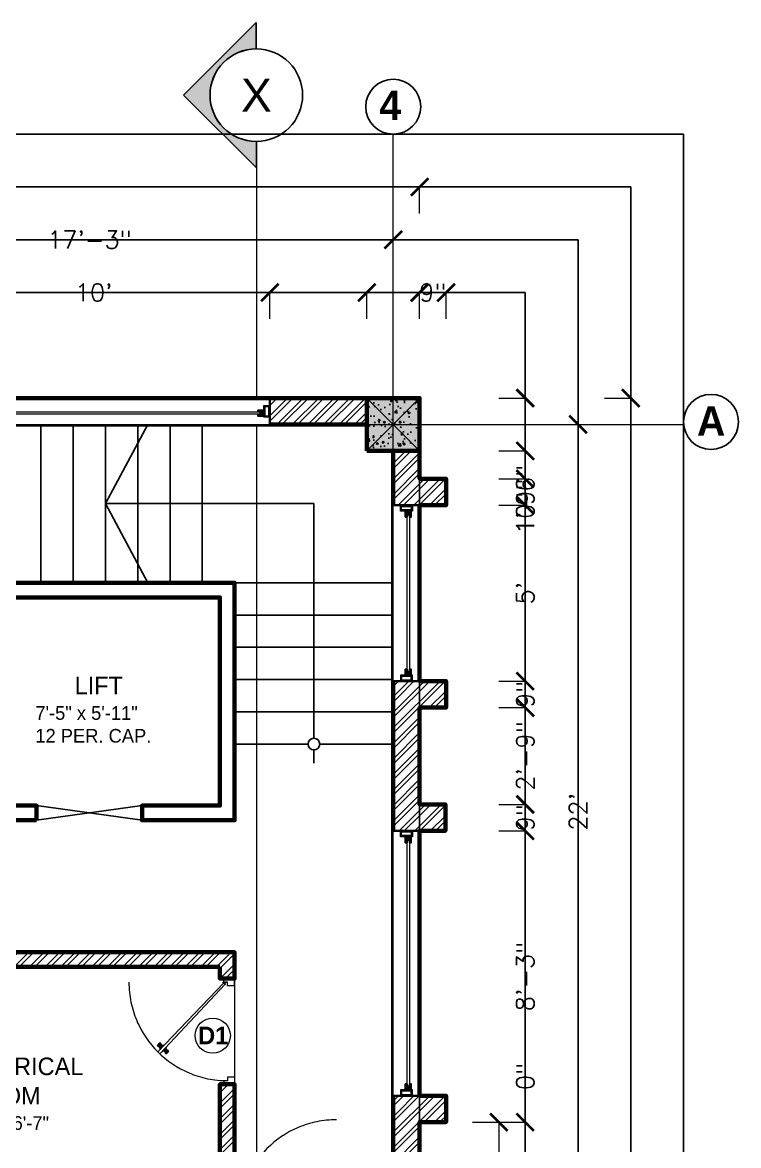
# Model space of a CAD drawing. Header units: feet. Extents: x 109753 to 150441, y 47761 to 75080.
# Drawn here: x 128148.5 to 128392.6, y 49654.2 to 50037.3 of the extents above; entities that cross this region are included whole.
import ezdxf

# ---------------------------------------------------------------- set-up
doc = ezdxf.new("R2010")
doc.units = ezdxf.units.FT
doc.header["$LTSCALE"] = 50
doc.header["$MEASUREMENT"] = 0
for name, pattern in [('( Hidden )', [0.375, 0.25, -0.125]), ('ACAD_ISO04W100', [30, 24, -3, 0, -3]), ('CENTER', [2, 1.25, -0.25, 0.25, -0.25])]:
    doc.linetypes.add(name, pattern=pattern)
doc.layers.add('A-ANNO-MASK', color=7, linetype='Continuous', lineweight=13, true_color=0xffffff)
for name, color, linetype, lineweight in [('CENTRELINE', 146, 'CENTER', 18), ('COLUMN', 16, 'Continuous', 40), ('DIMENSION', 5, 'Continuous', 15), ('DOORS', 7, 'Continuous', 15), ('STAIRCASE', 210, 'Continuous', 25), ('TEXT', 181, 'Continuous', 13), ('WALL', 1, 'Continuous', 60), ('WINDOW', 197, 'Continuous', 25)]:
    doc.layers.add(name, color=color, linetype=linetype, lineweight=lineweight)
doc.layers.add('HACTH', color=251, linetype='Continuous')
doc.styles.add('GL_Imperial', font='GOTHIC.TTF', dxfattribs={"height": 8})
doc.styles.add('MtXpl_Stylus_BT', font='')
doc.styles.add('SANS', font='sanss___.ttf', dxfattribs={"height": 11.81102362204724})
doc.styles.get("Standard").update_dxf_attribs({"font": 'txt.shx', "height": 6})
doc.styles.get('MtXpl_Stylus_BT').set_extended_font_data('Stylus BT', bold=True)

# ---------------------------------------------------------------- blocks, each defined once
blk = doc.blocks.new('_ArchTick')
at = {"color": 0, "linetype": 'ByBlock', "const_width": 0.15}
blk.add_lwpolyline([(-0.5, -0.5), (0.5, 0.5)], dxfattribs=at)
blk = doc.blocks.new('WIN 4 FRAME')
at = {"true_color": 0x939598}
h = blk.add_hatch(color=252, dxfattribs=at)
h.dxf.hatch_style = 1
h.paths.add_polyline_path([(1.818989403545856e-12, 4.049813805987469), (2.101020072586834e-06, 5.060473995399661e-07), (2.024908759564823, 9.094947017729282e-13), (2.024908759564823, 2.024906570480198), (2.02490641305485, 2.024906570479288), (2.024906696263315, 4.049813318782071)])
h.paths.add_polyline_path([(1.61992746524993, 0.4049814344280094), (0.4049815433245385, 0.4049814344280094), (0.404981543323629, 3.644832375327496), (1.61992746524993, 3.644832375327496)], flags=16)
at = {"lineweight": 18}
for points in [[(2.024908759563004, 0), (2.024908759563004, 4.049813805987469), (0, 4.049813805987469), (0, 0)], [(0.40498154332181, 3.644832375326587), (0.4049815433227195, 0.4049814344261904), (1.619927465248111, 0.4049814344261904), (1.619927465248111, 3.644832375326587)]]:
    blk.add_lwpolyline(points, close=True, dxfattribs=at)
blk = doc.blocks.new('WIN IN FRAME 2')
at = {"true_color": 0x939598}
h = blk.add_hatch(color=252, dxfattribs=at)
h.dxf.hatch_style = 1
h.paths.add_polyline_path([(-3.802797436947003e-07, 2.024906748300964), (-4.547473508864641e-13, -9.094947017729282e-13), (2.02490491240178, 3.802788341999985e-07), (2.02490479645212, 0.6074723853880641), (1.214942129258816, 0.6074722181956531), (1.214941962037756, 1.417434885379407), (2.024904666966449, 1.417435052582732), (2.024904233848702, 2.024906694837227)])
blk.add_lwpolyline([(1.214941962037756, 1.417434885379407), (2.024904666966449, 1.417435052582732), (2.024904233848702, 2.024906694836318), (-3.802797436947003e-07, 2.024907235507271), (0, 0), (2.02490491240178, 3.802788341999985e-07), (2.024904796439387, 0.6075378326295322), (1.214942129258816, 0.6074722181956531)], close=True)
blk = doc.blocks.new('A$Cb5c74cea')
at = {"true_color": 0xffffff, "transparency": 33554687}
h = blk.add_hatch(color=7, dxfattribs=at)
h.dxf.hatch_style = 1
h.paths.add_polyline_path([(-9, -9), (9, -9), (9, 9), (-9, 9)])
at = {"layer": 'HACTH', "transparency": 33554623}
h = blk.add_hatch(dxfattribs=at)
h.set_pattern_fill('AR-CONC', color=256)
h.set_pattern_definition([(49.99999999999999, (-126497.0296379852, -50480.55175068545), (7.172601826007535, -0.6275213498259511), [0.75, -8.25]), (355, (-126497.0296379852, -50480.55175068545), (-1.38751333613, 7.521921337000118), [0.6, -6.6]), (100.45144446, (-126496.4319211752, -50480.60404412545), (5.78508846727112, 6.894399909686294), [0.6374019199999997, -7.011421119999998]), (46.18420000000001, (-126497.0296379852, -50478.55175068545), (10.67241330671572, -1.655192807930765), [1.125, -12.375]), (96.63563549, (-126496.1402705352, -50478.68968375545), (9.346619456742284, 9.741186007745505), [0.95610342, -10.5171376]), (351.1841639899999, (-126497.0296379852, -50478.55175068545), (9.346619450547731, 9.741186002699902), [0.9, -9.90000001]), (21, (-126496.0296379852, -50479.05175068545), (5.969070521184617, -4.026188906653388), [0.75, -8.25]), (326.0000000000001, (-126496.0296379852, -50479.05175068545), (2.433153319215817, 7.25150045046853), [0.6, -6.6]), (71.45144474, (-126495.5322154452, -50479.38726642545), (8.402223767299711, 3.225311528063538), [0.6374019000000001, -7.01142112]), (37.50000000000001, (-126497.0296379852, -50480.55175068545), (0.1215985531729067, 3.328938538313115), [0, -6.52, 0, -6.7, 0, -6.625]), (7.499999999999999, (-126497.0296379852, -50480.55175068545), (2.630695374421486, 3.944117118823602), [0, -3.82, 0, -6.37, 0, -2.525]), (327.5, (-126499.2596379852, -50480.55175068545), (5.33822436172409, -0.2255487173437976), [0, -2.5, 0, -7.8, 0, -10.35]), (317.5, (-126500.2596379852, -50480.55175068545), (5.831861693423862, 1.001049823323177), [0, -3.25, 0, -5.18, 0, -7.35])])
h.paths.add_polyline_path([(-9, -9), (9, -9), (9, 9), (-9, 9)])
at = {"layer": 'COLUMN'}
blk.add_lwpolyline([(-9, -9), (9, -9), (9, 9), (-9, 9)], close=True, dxfattribs=at)
at = {"layer": 'Defpoints', "color": 18, "true_color": 0x000000}
for p, q in [((-9, -9), (9, 9)), ((-9, 9), (9, -9))]:
    blk.add_line(p, q, dxfattribs=at)

msp = doc.modelspace()

# ---------------------------------------------------------------- hatches: boundary and pattern name
at = {"true_color": 0xffffff, "transparency": 33554687}
h = msp.add_hatch(color=7, dxfattribs=at)
h.dxf.hatch_style = 1
h.paths.add_polyline_path([(128265.9019436773, 49891.15158768249), (128283.9019436773, 49891.15158768249), (128283.9019436773, 49909.15158768249), (128265.9019436773, 49909.15158768249)])
at = {"layer": 'A-ANNO-MASK'}
h = msp.add_hatch(color=256, dxfattribs=at)
edge = h.paths.add_edge_path()
edge.add_line((128228.221967007, 50028.25599303692), (128228.215053674, 50037.25710054335))
edge.add_line((128228.215053674, 50037.25710054335), (128203.462423836, 50012.46641878664))
edge.add_line((128203.462423836, 50012.46641878664), (128228.2531055927, 49987.71378894873))
edge.add_line((128228.2531055927, 49987.71378894873), (128228.2461922597, 49996.71489645516))
edge.add_ellipse((128228.2340796333, 50012.48544474604), major_axis=(-11.16002655976037, 11.14289671926301), ratio=0.9999999999999748, start_angle=-45.00000000000068, end_angle=134.9999999999993, ccw=False)
at = {"layer": 'HACTH'}
h = msp.add_hatch(dxfattribs=at)
h.set_pattern_fill('ANSI32', color=256, scale=10)
h.set_pattern_definition([(45, (0, 0), (-2.651650429449553, 2.651650429449553), []), (45, (1.767766949997167, 0), (-2.651650429449553, 2.651650429449553), [])])
h.paths.add_polyline_path([(128283.9019436773, 49803.62205118264), (128292.9019436773, 49803.62205118264), (128292.9019436773, 49812.62205118264), (128283.9019436773, 49812.62205118264), (128283.9019436773, 49872.62205118264), (128292.9019436773, 49872.62205118264), (128292.9019436773, 49881.62205118264), (128283.9019436773, 49881.62205118264), (128283.9019436773, 49891.15158768249), (128274.9019436773, 49891.15158768249), (128274.9019436773, 49645.03344169632), (128283.9019436773, 49645.03344169632), (128283.9019436773, 49662.207725416), (128292.9019436773, 49662.207725416), (128292.9019436773, 49671.207725416), (128283.9019436773, 49671.207725416), (128283.9019436773, 49761.57796029915), (128292.7019436774, 49761.57796029915), (128292.7019436774, 49770.57796029915), (128283.9019436773, 49770.57796029915)])
h.paths.add_polyline_path([(128265.9019436773, 49909.15158768249), (128076.8208193191, 49909.15158768249), (128076.8208193191, 49900.15158768249), (128265.9019436773, 49900.15158768249)])
h.paths.add_polyline_path([(128220.820819319, 49720.15158768243), (128067.8208193191, 49720.15158768243), (128067.8208193191, 49747.15158768249), (128058.8208193191, 49747.15158768249), (128058.8208193191, 49715.15158768243), (128215.8208193191, 49715.15158768243), (128215.8208193191, 49711.15158768243), (128220.8208193191, 49711.15158768243)])
h.paths.add_polyline_path([(128220.8208193191, 49675.15158768243), (128215.8208193191, 49675.15158768243), (128215.8208193191, 49636.03344169632), (128076.8208193191, 49636.03344169632), (128076.8208193191, 49627.03344169632), (128220.8208193191, 49627.03344169632)])
h.paths.add_polyline_path([(128067.8208193191, 49660.03564796908), (128058.8208193191, 49660.03564796908), (128058.8208193191, 49645.03344169632), (128067.8208193191, 49645.03344169632)])

# ---------------------------------------------------------------- linework, layer by layer
for p, q in [((128228.215053674, 50037.25710054335), (128203.462423836, 50012.46641878664)), ((128228.221967007, 50028.25599303692), (128228.215053674, 50037.25710054335)), ((128228.2531055927, 49987.71378894873), (128203.462423836, 50012.46641878664)), ((128203.462423836, 50012.46641878664), (128228.2531055927, 49987.71378894873)), ((128228.2531055927, 49987.71378894873), (128228.2461922597, 49996.71489645516)), ((128176.8208193191, 49873.15158768246), (128191.2997305558, 49846.15158768243)), ((128247.8613814981, 49873.15158768246), (128176.8208193191, 49873.15158768246)), ((128247.8613814981, 49793.15158768243), (128247.8613814981, 49873.15158768246)), ((128247.8613814981, 49789.15158768243), (128247.8613814981, 49784.6727535449))]:
    msp.add_line(p, q)
at = {"color": 9, "linetype": '( Hidden )', "lineweight": 0, "ltscale": 5, "true_color": 0xc7c8ca}
msp.add_line((128220.8208193191, 49711.15158768243), (128220.8208193191, 49675.15158768239), dxfattribs=at)
for centre, radius in [((128228.2340787492, 50012.46243084263), 15.77055294241918), ((128274.9019436773, 50008.52658768249), 9.375000000000002), ((128383.2356009557, 49901.03105730016), 9.375000000000002), ((128247.8613814981, 49791.15158768243), 2)]:
    msp.add_circle(centre, radius)
for centre, radius, start, end in [((128218.4208193191, 49709.95158768242), 33.600000000032, 180, 270), ((128255.6208193192, 49629.43344169632), 33.60000000003196, 90, 180)]:
    msp.add_arc(centre, radius, start, end, dxfattribs=at)
msp.add_ellipse((128228.2340796333, 50012.48544474604), major_axis=(11.14289671926301, 11.16002655976036), ratio=0.9999999999999746, start_param=0.785398163397461, end_param=3.926990816987254)
at = {"layer": 'CENTRELINE', "ltscale": 35}
for p, q in [((128228.2462099356, 49996.6918825779), (128228.2462099356, 48870.67899907203)), ((127422.9019436773, 49900.15158768249), (128373.9019436773, 49900.15158768249))]:
    msp.add_line(p, q, dxfattribs=at)
at = {"layer": 'CENTRELINE', "linetype": 'ACAD_ISO04W100', "ltscale": 3}
msp.add_line((128274.9019436773, 48870.67900373787), (128274.9019436773, 49999.15158768249), dxfattribs=at)
at = {"layer": 'COLUMN'}
msp.add_lwpolyline([(128265.9019436773, 49891.15158768249), (128283.9019436773, 49891.15158768249), (128283.9019436773, 49909.15158768249), (128265.9019436773, 49909.15158768249)], close=True, dxfattribs=at)
at = {"layer": 'Defpoints'}
for p, q in [((127422.9019436773, 49999.15158768249), (128373.9019436773, 49999.15158768249)), ((128373.9019436773, 49999.15158768249), (128373.9019436773, 48870.67900373787)), ((127440.9019436773, 49981.15158768249), (128355.9019436773, 49981.15158768249)), ((128355.9019436773, 49981.15158768249), (128355.9019436773, 48888.67900373787)), ((127458.9019436773, 49963.15158768249), (128337.9019436773, 49963.15158768249)), ((128337.9019436773, 49963.15158768249), (128337.9019436773, 48906.67900373787)), ((127476.9019436773, 49945.15158768249), (128319.9019436773, 49945.15158768249)), ((128319.9019436773, 49945.15158768249), (128319.9019436773, 48924.67900373787)), ((128283.9019436773, 49909.15158768251), (128283.9019436773, 49881.62205118264)), ((128283.9019436773, 49881.62205118264), (128292.9019436773, 49881.62205118264)), ((128292.9019436773, 49881.62205118264), (128292.9019436773, 49872.62205118264)), ((128292.9019436773, 49812.62205118264), (128292.9019436773, 49803.62205118264)), ((128292.9019436773, 49803.62205118264), (128283.9019436773, 49803.62205118264)), ((128283.9019436773, 49803.62205118264), (128283.9019436773, 49770.57796029915)), ((128283.9019436773, 49770.57796029915), (128292.7019436774, 49770.57796029915)), ((128292.7019436774, 49770.57796029915), (128292.7019436774, 49761.57796029915)), ((128292.9019436773, 49671.207725416), (128292.9019436773, 49662.207725416)), ((128292.9019436773, 49662.207725416), (128283.9019436773, 49662.207725416)), ((128283.9019436773, 49662.207725416), (128283.9019436782, 49627.03344169544))]:
    msp.add_line(p, q, dxfattribs=at)
at = {"layer": 'Defpoints', "color": 18, "true_color": 0x000000}
for p, q in [((128265.9019436773, 49891.15158768249), (128283.9019436773, 49909.15158768249)), ((128265.9019436773, 49909.15158768249), (128283.9019436773, 49891.15158768249))]:
    msp.add_line(p, q, dxfattribs=at)
at = {"layer": 'DIMENSION'}
for p, q in [((128283.9019436773, 49981.15158768272), (127900.9919436773, 49981.15158768272)), ((128283.9019436773, 49972.15158768272), (128283.9019436773, 49981.15158768272)), ((128067.8208193191, 49963.15158768272), (128157.7713814982, 49963.15158768272)), ((128274.9019436773, 49963.15158768272), (128184.9513814982, 49963.15158768272)), ((128274.9019436773, 49954.15158768272), (128274.9019436773, 49963.15158768272)), ((128112.8315193972, 49945.15158768313), (128167.7415193972, 49945.15158768313)), ((128232.8315193972, 49945.15158768313), (128177.9215193972, 49945.15158768313)), ((128232.8315193972, 49936.15158768301), (128232.8315193972, 49945.15158768301)), ((128232.8315193972, 49945.15158768301), (128237.7767315372, 49945.15158768301)), ((128232.8315193972, 49936.15158768313), (128232.8315193972, 49945.15158768313)), ((128265.9019436773, 49945.15158768289), (128259.9019436773, 49945.15158768289)), ((128265.9019436773, 49945.15158768301), (128260.9567315372, 49945.15158768301)), ((128265.9019436773, 49936.15158768289), (128265.9019436773, 49945.15158768289)), ((128283.9019436773, 49945.15158768289), (128265.9019436773, 49945.15158768289)), ((128265.9019436773, 49936.15158768301), (128265.9019436773, 49945.15158768301)), ((128283.9019436773, 49936.15158768289), (128283.9019436773, 49945.15158768289)), ((128283.9019436773, 49945.15158768289), (128284.3119436773, 49945.15158768289)), ((128283.9019436773, 49936.15158768289), (128283.9019436773, 49945.15158768289)), ((128292.9019436773, 49945.15158768289), (128292.4919436773, 49945.15158768289)), ((128292.9019436773, 49936.15158768289), (128292.9019436773, 49945.15158768289)), ((128310.9019436784, 49909.15158768251), (128319.9019436784, 49909.15158768251)), ((128319.9019436784, 49909.15158768251), (128319.9019436784, 49891.15158768251)), ((128346.901943678, 49909.15158768251), (128355.901943678, 49909.15158768251)), ((128355.901943678, 49909.15158768251), (128355.901943678, 49458.5052957102)), ((128328.901943678, 49900.15158768251), (128337.901943678, 49900.15158768251)), ((128337.901943678, 49900.15158768251), (128337.901943678, 49774.68251468943)), ((128310.9019436784, 49891.15158768251), (128319.9019436784, 49891.15158768251)), ((128310.9019436785, 49891.15158768251), (128319.9019436785, 49891.15158768251)), ((128319.9019436784, 49891.15158768251), (128319.9019436784, 49885.15158768251)), ((128319.9019436785, 49891.15158768251), (128319.9019436785, 49881.62205118267)), ((128310.9019436785, 49881.62205118267), (128319.9019436785, 49881.62205118267)), ((128310.9019436786, 49881.62205118267), (128319.9019436786, 49881.62205118267)), ((128319.9019436785, 49881.62205118267), (128319.9019436785, 49875.62205118267)), ((128319.9019436786, 49881.62205118267), (128319.9019436786, 49881.21205118267)), ((128310.9019436786, 49872.62205118267), (128319.9019436786, 49872.62205118267)), ((128310.9019436786, 49872.62205118267), (128319.9019436786, 49872.62205118267)), ((128319.9019436786, 49872.62205118267), (128319.9019436786, 49873.03205118267)), ((128319.9019436786, 49872.62205118267), (128319.9019436786, 49846.21205118267)), ((128319.9019436786, 49812.62205118267), (128319.9019436786, 49839.03205118267)), ((128310.9019436786, 49812.62205118267), (128319.9019436786, 49812.62205118267)), ((128310.9019436786, 49812.62205118267), (128319.9019436786, 49812.62205118267)), ((128319.9019436786, 49812.62205118267), (128319.9019436786, 49812.21205118267)), ((128310.9019436786, 49803.62205118267), (128319.9019436786, 49803.62205118267)), ((128310.9019436786, 49803.62205118267), (128319.9019436786, 49803.62205118267)), ((128319.9019436786, 49803.62205118267), (128319.9019436786, 49804.03205118267)), ((128319.9019436786, 49803.62205118267), (128319.9019436786, 49798.69000574092)), ((128319.9019436786, 49770.57796029918), (128319.9019436786, 49775.51000574093)), ((128310.9019436786, 49770.57796029918), (128319.9019436786, 49770.57796029918)), ((128310.9019436786, 49770.57796029918), (128319.9019436786, 49770.57796029918)), ((128319.9019436786, 49770.57796029918), (128319.9019436786, 49770.16796029918)), ((128310.9019436786, 49761.57796029918), (128319.9019436786, 49761.57796029918)), ((128310.9019436788, 49761.57796029918), (128319.9019436788, 49761.57796029918)), ((128319.9019436786, 49761.57796029918), (128319.9019436786, 49761.98796029919)), ((128319.9019436788, 49761.57796029918), (128319.9019436788, 49723.4828428576)), ((128337.901943678, 49636.03344169635), (128337.901943678, 49761.50251468943)), ((128319.9019436788, 49662.20772541602), (128319.9019436788, 49700.30284285761)), ((128319.9019436789, 49662.20772541602), (128319.9019436789, 49674.20772541602)), ((128301.9019436791, 49662.20772541602), (128310.9019436791, 49662.20772541602)), ((128310.9019436788, 49662.20772541602), (128319.9019436788, 49662.20772541602)), ((128310.9019436789, 49662.20772541602), (128319.9019436789, 49662.20772541602)), ((128310.9019436789, 49662.20772541602), (128319.9019436789, 49662.20772541602)), ((128310.9019436791, 49662.20772541602), (128310.9019436791, 49645.03344169635)), ((128319.9019436789, 49662.20772541602), (128319.9019436789, 49656.20772541602))]:
    msp.add_line(p, q, dxfattribs=at)
at = {"layer": 'DOORS'}
for p, q in [((128217.6554622772, 49709.17034674036), (128217.0924937637, 49709.7333152539)), ((128217.7039495992, 49709.21883406257), (128217.1623229729, 49709.76046068881)), ((128217.979062871, 49709.95158768242), (128217.182905164, 49709.95158768242)), ((128217.979062871, 49709.88301625339), (128217.2130871504, 49709.88301625339)), ((128217.220819319, 49711.15158768243), (128220.8208193191, 49711.15158768243)), ((128217.220819319, 49709.95158768242), (128217.220819319, 49711.15158768243)), ((128218.4208193191, 49709.95158768242), (128217.220819319, 49709.95158768242)), ((128217.6554622772, 49709.17034674036), (128217.7039495992, 49709.21883406257)), ((128217.979062871, 49709.88301625339), (128217.979062871, 49709.95158768242)), ((128218.4208193191, 49708.75158768243), (128218.4208193191, 49709.95158768242)), ((128220.8208193191, 49708.75158768243), (128218.4208193191, 49708.75158768243)), ((128220.8208193191, 49708.75158768243), (128220.8208193191, 49711.15158768243)), ((128218.4208193191, 49676.35158768239), (128217.220819319, 49676.35158768239)), ((128217.220819319, 49676.35158768239), (128217.220819319, 49675.15158768239)), ((128220.8208193191, 49675.15158768239), (128217.220819319, 49675.15158768239)), ((128220.8208193191, 49677.55158768239), (128218.4208193191, 49677.55158768239)), ((128218.4208193191, 49677.55158768239), (128218.4208193191, 49676.35158768239)), ((128220.8208193191, 49677.55158768239), (128220.8208193191, 49675.15158768239))]:
    msp.add_line(p, q, dxfattribs=at)
at = {"layer": 'DOORS', "color": 8}
for p, q in [((128195.3448345401, 49687.69223638048), (128194.5346474015, 49688.30403510874)), ((128195.3967101149, 49687.73898935984), (128194.5712418853, 49688.36232733816)), ((128195.4884917198, 49687.83695267768), (128194.6928391558, 49688.49211447879)), ((128194.9287164339, 49688.82531477855), (128194.8052237946, 49688.69350461128)), ((128194.8200683711, 49688.67959676208), (128194.8052237946, 49688.69350461128)), ((128195.6064303577, 49687.96283476789), (128194.83249436, 49688.64117579821)), ((128194.9287164339, 49688.82531477855), (128195.0522090735, 49688.95712494545)), ((128195.06705365, 49688.94321709604), (128195.0522090735, 49688.95712494545)), ((128195.8364066165, 49688.20830048381), (128195.1062019359, 49688.93331824064)), ((128195.9514179151, 49688.33105807076), (128195.2458571402, 49689.08237956006)), ((128196.0431995197, 49688.4290213888), (128195.3674544111, 49689.21216670131)), ((128196.0864768262, 49688.48383006553), (128195.4232411289, 49689.2524777709)), ((128195.469985488, 49687.16651480335), (128195.7394722439, 49687.61511591576)), ((128195.672688696, 49687.72431839313), (128195.5738378904, 49687.81693148337)), ((128195.692862017, 49687.74585043542), (128195.5940112113, 49687.83846352567)), ((128195.7352260041, 49687.79106773982), (128195.6363751989, 49687.88368083008)), ((128195.6468378326, 49687.35527858003), (128195.8026349648, 49687.68253279849)), ((128195.8007894356, 49687.86104702658), (128195.70193863, 49687.95366011682)), ((128195.8333183189, 49687.55431897793), (128195.8718131756, 49687.75637032936)), ((128195.9477018212, 49688.01785431652), (128195.8488510159, 49688.11046740677)), ((128196.0132652523, 49688.08783360326), (128195.9144144475, 49688.18044669354)), ((128195.9822019195, 49687.71323024864), (128195.9470069474, 49687.83662858254)), ((128196.0556292398, 49688.13305090747), (128195.9567784346, 49688.22566399773)), ((128196.0758025608, 49688.15458294997), (128195.9769517551, 49688.24719604001)), ((128196.1070131146, 49687.84644777916), (128195.9815856441, 49687.87353623841)), ((128196.2558967154, 49688.00535904989), (128196.0567794155, 49687.95379449218)), ((128196.4423772015, 49688.20439944758), (128196.1259576267, 49688.02763202307)), ((128196.6192295457, 49688.39316322425), (128196.1891203476, 49688.0950489056)), ((128196.2742314299, 49686.41348659785), (128196.704340628, 49686.71160091693)), ((128196.4510837741, 49686.60225037491), (128196.7675033489, 49686.77901779923)), ((128196.6375642602, 49686.80129077261), (128196.8366815601, 49686.85285532991)), ((128196.786447861, 49686.96020204353), (128196.9118753315, 49686.93311358368)), ((128196.8069841494, 49686.32281975677), (128197.4702198463, 49685.55417205138)), ((128196.8176584148, 49686.65206687233), (128196.9165092205, 49686.55945378209)), ((128196.8378317359, 49686.6735989146), (128196.936682541, 49686.58098582497)), ((128196.8502614559, 49686.3776284339), (128197.5260065641, 49685.59448312138)), ((128196.8801957234, 49686.71881621881), (128196.9790465281, 49686.62620312916)), ((128196.9112590561, 49687.09341957345), (128196.9464540282, 49686.97002123955)), ((128196.9420430605, 49686.47559175193), (128197.647603835, 49685.72427026202)), ((128196.9457591544, 49686.78879550558), (128197.0446099596, 49686.69618241592)), ((128197.0601426567, 49687.25233084437), (128197.0216477996, 49687.05027949332)), ((128197.0599816983, 49686.60147384156), (128197.7872590397, 49685.87333158145)), ((128197.246623143, 49687.45137124207), (128197.0908260108, 49687.12411702421)), ((128197.0926715397, 49686.94560279548), (128197.1915223452, 49686.85298970546)), ((128197.4234754876, 49687.64013501915), (128197.1539887317, 49687.19153390671)), ((128197.1582349715, 49687.01558208228), (128197.2570857767, 49686.92296899222)), ((128197.2005989586, 49687.06079938667), (128197.2994497643, 49686.96818629644)), ((128197.2207722789, 49687.08233142892), (128197.3196230844, 49686.9897183393)), ((128197.2899579576, 49686.84693955744), (128198.0609666156, 49686.16547402406)), ((128197.4049692558, 49686.96969714441), (128198.2006218194, 49686.31453534328)), ((128197.4967508607, 49687.06766046226), (128198.3222190903, 49686.44432248453)), ((128197.5486264355, 49687.11441344162), (128198.3588135741, 49686.50261471335)), ((128197.8264073256, 49685.86343272645), (128197.8412519021, 49685.84952487685)), ((128197.9647445417, 49685.98133504414), (128197.8412519021, 49685.84952487685)), ((128197.9647445417, 49685.98133504414), (128198.088237181, 49686.11314521082)), ((128198.0733926045, 49686.12705306062), (128198.088237181, 49686.11314521082))]:
    msp.add_line(p, q, dxfattribs=at)
at = {"layer": 'DOORS', "color": 1}
for p, q in [((128194.5526588224, 49688.34249266112), (128194.9693481482, 49688.78724701963)), ((128195.2767826747, 49687.70066160452), (128194.561376876, 49688.24088785236)), ((128194.5777999961, 49688.4210110265), (128194.9435610108, 49688.81140692877)), ((128194.6035871335, 49688.39685111697), (128194.5777999961, 49688.4210110265)), ((128195.3093220251, 49689.20180283162), (128194.9435610108, 49688.81140692877)), ((128195.3860374741, 49689.23200137853), (128194.9693481482, 49688.78724701963)), ((128195.3351091624, 49689.17764292248), (128195.3093220251, 49689.20180283162)), ((128195.3681455106, 49687.70850086043), (128195.7199548173, 49688.08400537432)), ((128195.4017088664, 49687.10775592466), (128195.6513893433, 49687.51207679434)), ((128195.4125199274, 49687.00366225817), (128195.4048665347, 49687.01083270356)), ((128195.4589559972, 49687.80542765289), (128195.464355558, 49687.80036881669)), ((128196.0736400367, 49688.55118923493), (128195.4879942754, 49689.22991517259)), ((128195.5612787791, 49687.80352648494), (128195.775394823, 49688.03206376168)), ((128195.6656280201, 49687.71678216359), (128195.5667772144, 49687.80939525324)), ((128195.6513893433, 49687.51207679434), (128195.6568815479, 49687.51793891266)), ((128195.6547835415, 49687.61410337009), (128195.6581117435, 49687.61035587732)), ((128195.6560137366, 49687.70652033474), (128195.8742456286, 49687.93945067147)), ((128196.071764124, 49688.45950988798), (128195.7199548173, 49688.08400537432)), ((128195.9895108665, 49688.26060103801), (128195.775394823, 49688.03206376168)), ((128196.0924775202, 49688.17238100836), (128195.8742456286, 49687.93945067147)), ((128195.9809536374, 49688.36258309512), (128195.9863531982, 49688.35752425891)), ((128196.0828632367, 49688.16211917991), (128195.9840124311, 49688.25473226955)), ((128196.1154645989, 49686.34554297713), (128196.1231179912, 49686.33837253152)), ((128196.1846184388, 49688.17962392778), (128196.1885746142, 49688.17654670413)), ((128196.2200412123, 49686.34153019978), (128196.6072532377, 49686.61699808102)), ((128196.2862077379, 49688.18965174148), (128196.2807155328, 49688.18378962314)), ((128196.6734197633, 49688.46511962231), (128196.2862077379, 49688.18965174148)), ((128196.6072532377, 49686.61699808102), (128196.6127454428, 49686.62286019895)), ((128196.7088425368, 49686.62702589472), (128196.704886361, 49686.63010311836)), ((128196.7779963767, 49688.46110684497), (128196.7703429844, 49688.46827729057)), ((128196.800983455, 49686.63426881373), (128197.019215347, 49686.86719915063)), ((128196.8105977389, 49686.64453064257), (128196.9094485445, 49686.55191755255)), ((128196.8198209389, 49686.25546058777), (128197.4054667, 49685.57673465028)), ((128196.8216968516, 49686.34713993451), (128197.1735061579, 49686.72264444836)), ((128196.9039501091, 49686.54604878408), (128197.1180661526, 49686.77458606038)), ((128196.9125073378, 49686.44406672696), (128196.9071077774, 49686.44912556318)), ((128197.237447239, 49687.10012948795), (128197.019215347, 49686.86719915063)), ((128197.3321821966, 49687.00312333713), (128197.1180661526, 49686.77458606038)), ((128197.5253154651, 49687.09814896164), (128197.1735061579, 49686.72264444836)), ((128197.2278329555, 49687.0898676591), (128197.3266837608, 49686.99725456885)), ((128197.2386774341, 49687.1925464526), (128197.2353492321, 49687.1962939454)), ((128197.2420716323, 49687.29457302776), (128197.2365794271, 49687.28871091002)), ((128197.4917521091, 49687.69889389764), (128197.2420716323, 49687.29457302776)), ((128197.4345049784, 49687.00122216918), (128197.4291054172, 49687.00628100537)), ((128197.4809410482, 49687.80298756453), (128197.4885944408, 49687.79581711854)), ((128197.5074235013, 49685.57464844433), (128197.9241128274, 49686.01940280286)), ((128197.5583518132, 49685.62900690021), (128197.5841389505, 49685.60484699107)), ((128197.5841389505, 49685.60484699107), (128197.9498999648, 49685.99524289333)), ((128197.6166783009, 49687.10598821755), (128198.3320840997, 49686.56576197014)), ((128198.3408021532, 49686.46415716158), (128197.9241128274, 49686.01940280286)), ((128198.3156609795, 49686.385638796), (128197.9498999648, 49685.99524289333)), ((128198.2898738421, 49686.40979870533), (128198.3156609795, 49686.385638796))]:
    msp.add_line(p, q, dxfattribs=at)
at = {"layer": 'DOORS'}
msp.add_lwpolyline([(128217.1193031196, 49709.7065058977), (128194.6376233984, 49686.22165119532), (128195.3406895693, 49685.5185850241), (128217.5751835774, 49709.25062544019)], dxfattribs=at)
for radius in [0.1330422974199963, 0.06447086884804992]:
    msp.add_circle((128217.0811539265, 49709.86587339645), radius, dxfattribs=at)
at = {"layer": 'DOORS', "color": 1}
for centre, radius, start, end in [((128194.6026992669, 49688.2956098847), 0.06857142857194636, 136.8659831283823, 232.942356384363), ((128195.3181050656, 49687.75538363685), 0.06857142857194636, 232.942356384363, 316.8659831283823), ((128195.451749311, 49687.06087314824), 0.06857142857194636, 136.8659831283823, 226.8659831283823), ((128195.4360779187, 49689.18511860219), 0.06857142855767147, 40.78960989042151, 136.86598314165), ((128195.5112383346, 49687.85040926138), 0.06857142857194636, 226.8659831283823, 316.8659831283823), ((128195.7060541811, 49687.65963755832), 0.06857142857194636, 136.8659831283823, 221.6087377128623), ((128195.6068411031, 49687.56482168909), 0.06857142857194636, 316.8659831283823, 41.60873771286237), ((128195.939470422, 49688.30748381445), 0.06857142857194636, 316.8659831283823, 46.8659831283823), ((128196.0217236795, 49688.50639266442), 0.06857142857194636, 316.8659831283823, 40.78960987771525), ((128196.1425179651, 49688.12549823195), 0.06857142857194636, 52.12322854311758, 136.8659831283823), ((128196.1700007679, 49686.3884129762), 0.06857142857194636, 226.8659831283823, 316.8659831283823), ((128196.230675088, 49688.23067239955), 0.06857142857194636, 232.1232285431176, 316.8659831283823), ((128196.6627858872, 49686.57597742251), 0.06857142857194636, 52.12322854311758, 136.8659831283823), ((128196.7234602078, 49688.41823684587), 0.06857142857194636, 46.8659831283823, 136.8659831283823), ((128196.7509430105, 49686.68115159014), 0.06857142857194636, 232.1232285431176, 316.8659831283823), ((128196.8717372961, 49686.30025715828), 0.06857142857194636, 136.8659831283823, 220.7896098777152), ((128196.9539905536, 49686.49916600784), 0.06857142857194636, 136.8659831283823, 226.8659831283823), ((128197.2866198717, 49687.24182813358), 0.06857142857194636, 136.8659831283823, 221.6087377128623), ((128197.1874067945, 49687.14701226437), 0.06857142857194636, 316.8659831283823, 41.60873771286237), ((128197.382222641, 49686.95624056091), 0.06857142857194636, 46.8659831283823, 136.8659831283823), ((128197.4573830569, 49685.62153122075), 0.06857142857194636, 220.7896098777152, 316.8659831283823), ((128197.4417116647, 49687.74577667385), 0.06857142857194636, 316.8659831283823, 46.8659831283823), ((128197.57535591, 49687.05126618524), 0.06857142857194636, 52.94235638436297, 136.8659831283823), ((128198.2907617087, 49686.511039938), 0.06857142857194636, 316.8659831283823, 52.94235638436297)]:
    msp.add_arc(centre, radius, start, end, dxfattribs=at)
at = {"layer": 'STAIRCASE'}
for p, q in [((128154.8208193191, 49846.15158768243), (128154.8208193191, 49900.15158768249)), ((128165.8208193191, 49846.15158768243), (128165.8208193191, 49900.15158768249)), ((128176.8208193191, 49846.15158768243), (128176.8208193191, 49900.15158768249)), ((128187.8208193191, 49846.15158768243), (128187.8208193191, 49900.15158768249)), ((128198.8208193191, 49846.15158768243), (128198.8208193191, 49900.15158768249)), ((128209.8208193191, 49846.15158768243), (128209.8208193191, 49900.15158768249)), ((128219.9019436772, 49846.15158768243), (128274.9019436772, 49846.15158768243)), ((128258.146602118, 49835.15158768243), (128220.8208193191, 49835.15158768243)), ((128274.9019436772, 49835.15158768243), (128258.146602118, 49835.15158768243)), ((128240.3028617396, 49824.15158768249), (128220.8208193191, 49824.15158768249)), ((128274.9019436772, 49824.15158768249), (128240.3028617396, 49824.15158768249)), ((128274.9019436772, 49813.15158768243), (128220.8208193191, 49813.15158768243)), ((128274.9019436772, 49802.15158768243), (128220.8208193191, 49802.15158768249)), ((128245.8613814981, 49791.15158768243), (128220.8208193191, 49791.15158768243)), ((128274.9019436772, 49791.15158768243), (128249.8613814981, 49791.15158768243))]:
    msp.add_line(p, q, dxfattribs=at)
at = {"layer": 'STAIRCASE', "linetype": '( Hidden )', "ltscale": 10}
for p, q in [((128153.3208193191, 49765.1515876824), (128189.3208193191, 49770.1515876824)), ((128153.3208193191, 49770.1515876824), (128189.3208193191, 49765.1515876824))]:
    msp.add_line(p, q, dxfattribs=at)
at = {"layer": 'TEXT'}
msp.add_circle((128213.3864296042, 49691.71855289031), 6, dxfattribs=at)
at = {"layer": 'WALL'}
for p, q in [((128265.9019436773, 49909.15158768249), (128265.9019436773, 49891.15158768249)), ((128076.8208193191, 49900.15158768249), (128265.9019436773, 49900.15158768249)), ((128265.9019436773, 49891.15158768249), (128283.9019436773, 49891.15158768249)), ((128274.9019436773, 49891.15158768249), (128274.9019436773, 49645.03344169632))]:
    msp.add_line(p, q, dxfattribs=at)
for points in [[(128153.3208193191, 49765.1515876824), (128153.3208193191, 49770.1515876824), (128126.8208193191, 49770.1515876824), (128126.8208193191, 49841.1515876824), (128215.8208193191, 49841.1515876824), (128215.8208193191, 49770.1515876824), (128189.3208193191, 49770.1515876824), (128189.3208193191, 49765.1515876824), (128220.8208193191, 49765.1515876824), (128220.8208193191, 49846.1515876824), (128121.8208193191, 49846.1515876824), (128121.8208193191, 49765.1515876824)], [(128215.8208193191, 49715.15158768243), (128058.8208193191, 49715.15158768243), (128058.8208193191, 49747.15158768249), (128067.8208193191, 49747.15158768249), (128067.8208193191, 49720.15158768243), (128220.8208193191, 49720.15158768243), (128220.8208193191, 49711.15158768243), (128215.8208193191, 49711.15158768243)]]:
    msp.add_lwpolyline(points, close=True, dxfattribs=at)
msp.add_lwpolyline([(128076.8208193191, 49636.03344169632), (128215.8208193191, 49636.03344169632), (128215.8208193191, 49675.15158768243), (128220.8208193191, 49675.15158768243), (128220.8208193191, 49627.03344169632), (128058.8208193191, 49627.03344169632), (128058.8208193191, 49660.03564796908), (128067.8208193191, 49660.03564796908), (128067.8208193191, 49645.03344169632)], dxfattribs=at)

# ---------------------------------------------------------------- block references
msp.add_blockref('A$Cb5c74cea', (128274.9019436773, 49900.15158768251))
at = {"layer": 'DIMENSION', "xscale": 6, "yscale": 6, "zscale": 6}
for p in [(128283.9019436773, 49981.15158768272), (128274.9019436773, 49963.15158768272), (128232.8315193972, 49945.15158768313), (128265.9019436773, 49945.15158768301), (128283.9019436773, 49945.15158768289), (128292.9019436773, 49945.15158768289)]:
    msp.add_blockref('_ArchTick', p, dxfattribs=at)
for p, rotation in [((128232.8315193972, 49945.15158768301), 180), ((128265.9019436773, 49945.15158768289), 180), ((128283.9019436773, 49945.15158768289), 180), ((128319.9019436784, 49909.15158768251), 90), ((128355.901943678, 49909.15158768251), 90), ((128337.901943678, 49900.15158768251), 90), ((128319.9019436784, 49891.15158768251), 270), ((128319.9019436785, 49891.15158768251), 90), ((128319.9019436785, 49881.62205118267), 270), ((128319.9019436786, 49881.62205118267), 90), ((128319.9019436786, 49872.62205118267), 270), ((128319.9019436786, 49872.62205118267), 90), ((128319.9019436786, 49812.62205118267), 270), ((128319.9019436786, 49812.62205118267), 90), ((128319.9019436786, 49803.62205118267), 270), ((128319.9019436786, 49803.62205118267), 90), ((128319.9019436786, 49770.57796029918), 270), ((128319.9019436786, 49770.57796029918), 90), ((128319.9019436786, 49761.57796029918), 270), ((128319.9019436788, 49761.57796029918), 90), ((128310.9019436791, 49662.20772541602), 90), ((128319.9019436788, 49662.20772541602), 270), ((128319.9019436789, 49662.20772541602), 90), ((128319.9019436789, 49662.20772541602), 270)]:
    msp.add_blockref('_ArchTick', p, dxfattribs=dict(at, rotation=rotation))

# ---------------------------------------------------------------- texts
at = {"style": 'SANS'}
msp.add_text('X', height=11.25, dxfattribs=at).set_placement((128223.03359571, 50006.83742995845))
at = {"style": 'MtXpl_Stylus_BT'}
for s, p in [('4', (128270.1738798629, 50003.96135170034)), ('A', (128378.4458982726, 49896.30628542246))]:
    msp.add_text(s, height=10, rotation=359.9999999999999, dxfattribs=at).set_placement(p)
at = {"layer": 'DIMENSION', "char_height": 6, "attachment_point": 5}
for s, insert in [('\\A1;17\'-3"', (128171.3613814982, 49963.15158768272)), ("\\A1;10'", (128172.8315193972, 49945.15158768313)), ('\\A1;9"', (128288.4019436773, 49945.15158768289))]:
    msp.add_mtext(s, dxfattribs=dict(at, insert=insert))
at = {"layer": 'DIMENSION', "char_height": 6, "attachment_point": 5, "rotation": 90}
for s, insert in [('\\A1;1\'-6"', (128319.9019436784, 49874.56158768247)), ('\\A1;9"', (128319.9019436785, 49877.12205118262)), ('\\A1;10"', (128319.9019436785, 49870.03205118262)), ("\\A1;5'", (128319.9019436785, 49842.62205118262)), ('\\A1;9"', (128319.9019436785, 49808.12205118262)), ('\\A1;2\'-9"', (128319.9019436785, 49787.10000574087)), ("\\A1;22'", (128337.901943678, 49768.09251468938)), ('\\A1;9"', (128319.9019436785, 49766.07796029913)), ('\\A1;8\'-3"', (128319.9019436788, 49711.89284285755)), ('\\A1;0"', (128319.9019436789, 49677.79772541597))]:
    msp.add_mtext(s, dxfattribs=dict(at, insert=insert))
at = {"layer": 'TEXT', "style": 'MtXpl_Stylus_BT'}
msp.add_text('D1', height=6, dxfattribs=at).set_placement((128208.4241380886, 49688.76858914847))
at = {"layer": 'TEXT', "char_height": 8, "attachment_point": 1, "style": 'GL_Imperial'}
for s, insert, width in [('\\pi13.38359;{\\H0.75x;LIFT\\P\\pi0;\\H0.77778x;7\'-5" x 5\'-11"\\P12 PER. CAP.}', (128152.9097458218, 49814.0886620227), 39.25663583956492), ('\\pi-2.87737;{\\H0.75x;ELECTRICAL \\P\\pi7.09339;ROOM\\P\\pi0;\\H0.77778x;12\'-4" x 6\'-7"}', (128122.6751895742, 49684.24546463946), 40.24253287222577)]:
    msp.add_mtext(s, dxfattribs=dict(at, insert=insert, width=width))

# ---------------------------------------------------------------- next in the draw order: wipeouts: each hides what was drawn before it
for points in [[(128232.8315193972, 49899.95158768249), (128112.8315193972, 49899.95158768248), (128112.8315193972, 49909.35158768248), (128232.8315193972, 49909.35158768249)], [(128284.10194367729, 49872.62205118264), (128284.1019436773, 49812.62205118264), (128274.7019436773, 49812.62205118264), (128274.7019436773, 49872.62205118264)], [(128284.10194367723, 49761.57796029915), (128284.10194367725, 49671.207725415996), (128274.70194367724, 49671.207725415996), (128274.70194367724, 49761.57796029915)]]:
    msp.add_wipeout(points).dxf.layer = 'WINDOW'

# ---------------------------------------------------------------- next in the draw order: linework, layer by layer
msp.add_line((128191.2997305558, 49900.15158768254), (128176.8208193191, 49873.15158768246))
at = {"layer": 'Defpoints'}
for p, q in [((128058.8208193191, 49909.15158768251), (128283.9019436773, 49909.15158768251)), ((128292.9019436773, 49872.62205118264), (128284.1019436773, 49872.62205118264)), ((128284.1019436773, 49872.62205118264), (128284.1019436773, 49812.62205118264)), ((128284.1019436773, 49812.62205118264), (128292.9019436773, 49812.62205118264)), ((128292.7019436774, 49761.57796029915), (128284.1019436773, 49761.57796029915)), ((128284.1019436773, 49761.57796029915), (128284.1019436773, 49671.207725416)), ((128284.1019436773, 49671.207725416), (128292.9019436773, 49671.207725416))]:
    msp.add_line(p, q, dxfattribs=at)
msp.add_lwpolyline([(128058.8208193195, 49909.15158768211), (128283.9019436782, 49909.15158768211), (128283.9019436782, 49627.03344169544), (128058.8208193195, 49627.03344169544)], close=True, dxfattribs=at)
at = {"layer": 'WALL'}
msp.add_lwpolyline([(128265.9019436773, 49636.03344169632), (128256.8208193192, 49636.03344169632), (128256.8208193192, 49627.03344169632), (128283.9019436773, 49627.03344169632), (128283.9019436773, 49662.207725416), (128292.9019436773, 49662.207725416), (128292.9019436773, 49671.207725416), (128283.9019436773, 49671.207725416), (128283.9019436773, 49761.57796029915), (128292.7019436774, 49761.57796029915), (128292.7019436774, 49770.57796029915), (128283.9019436773, 49770.57796029915), (128283.9019436773, 49803.62205118264), (128292.9019436773, 49803.62205118264), (128292.9019436773, 49812.62205118264), (128283.9019436773, 49812.62205118264), (128283.9019436773, 49872.62205118264), (128292.9019436773, 49872.62205118264), (128292.9019436773, 49881.62205118264), (128283.9019436773, 49881.62205118264), (128283.9019436773, 49909.15158768249), (128076.8208193191, 49909.15158768249)], dxfattribs=at)
at = {"layer": 'WINDOW', "color": 35, "lineweight": 5}
for p, q in [((128112.8315193972, 49909.15158768248), (128232.8315193972, 49909.15158768249)), ((128112.8315193972, 49900.15158768248), (128232.8315193972, 49900.15158768249)), ((128274.9019436773, 49812.62205118264), (128274.9019436773, 49872.62205118264)), ((128283.9019436773, 49812.62205118264), (128283.9019436773, 49872.62205118264)), ((128274.9019436773, 49671.207725416), (128274.9019436773, 49761.57796029915)), ((128283.9019436773, 49671.207725416), (128283.9019436773, 49761.57796029915))]:
    msp.add_line(p, q, dxfattribs=at)
at = {"layer": 'WINDOW', "color": 10, "lineweight": 35}
for p, q in [((128232.8315193972, 49900.15158768249), (128232.8315193972, 49909.15158768249)), ((128283.9019436773, 49872.62205118264), (128274.9019436773, 49872.62205118264)), ((128283.9019436773, 49812.62205118264), (128274.9019436773, 49812.62205118264)), ((128283.9019436773, 49761.57796029915), (128274.9019436773, 49761.57796029915)), ((128283.9019436773, 49671.207725416), (128274.9019436773, 49671.207725416))]:
    msp.add_line(p, q, dxfattribs=at)
at = {"layer": 'WINDOW', "lineweight": 9}
for points in [[(128229.5916685084, 49903.63913450817), (128116.0713701188, 49903.63913450816), (128116.0713701188, 49904.44909717535), (128229.5916685084, 49904.44909717535)], [(128280.4143968516, 49869.38220029382), (128280.4143968516, 49815.86190190424), (128279.6044341844, 49815.86190190424), (128279.6044341844, 49869.38220029382)], [(128280.4143968516, 49758.33810941033), (128280.4143968516, 49674.44757613759), (128279.6044341844, 49674.44757613759), (128279.6044341844, 49758.33810941033)]]:
    msp.add_lwpolyline(points, close=True, dxfattribs=at)

# ---------------------------------------------------------------- next in the draw order: block references
at = {"layer": 'WINDOW', "lineweight": 5, "xscale": -1}
for name, p in [('WIN IN FRAME 2', (128230.8066106377, 49903.03166228997)), ('WIN 4 FRAME', (128232.8315193972, 49902.62668077949))]:
    msp.add_blockref(name, p, dxfattribs=at)
at = {"layer": 'WINDOW', "lineweight": 5, "xscale": -1, "rotation": 90}
for name, p in [('WIN 4 FRAME', (128281.4268505803, 49872.62205118264)), ('WIN IN FRAME 2', (128281.0218690698, 49870.59714242307)), ('WIN 4 FRAME', (128281.4268505803, 49761.57796029915)), ('WIN IN FRAME 2', (128281.0218690698, 49759.55305153959))]:
    msp.add_blockref(name, p, dxfattribs=at)
at = {"layer": 'WINDOW', "lineweight": 5, "rotation": 90.00000000000001}
for name, p in [('WIN IN FRAME 2', (128281.0218690698, 49814.64695994221)), ('WIN 4 FRAME', (128281.4268505803, 49812.62205118264)), ('WIN IN FRAME 2', (128281.0218690698, 49673.23263417556)), ('WIN 4 FRAME', (128281.4268505803, 49671.207725416))]:
    msp.add_blockref(name, p, dxfattribs=at)

doc.saveas('drawing.dxf')
